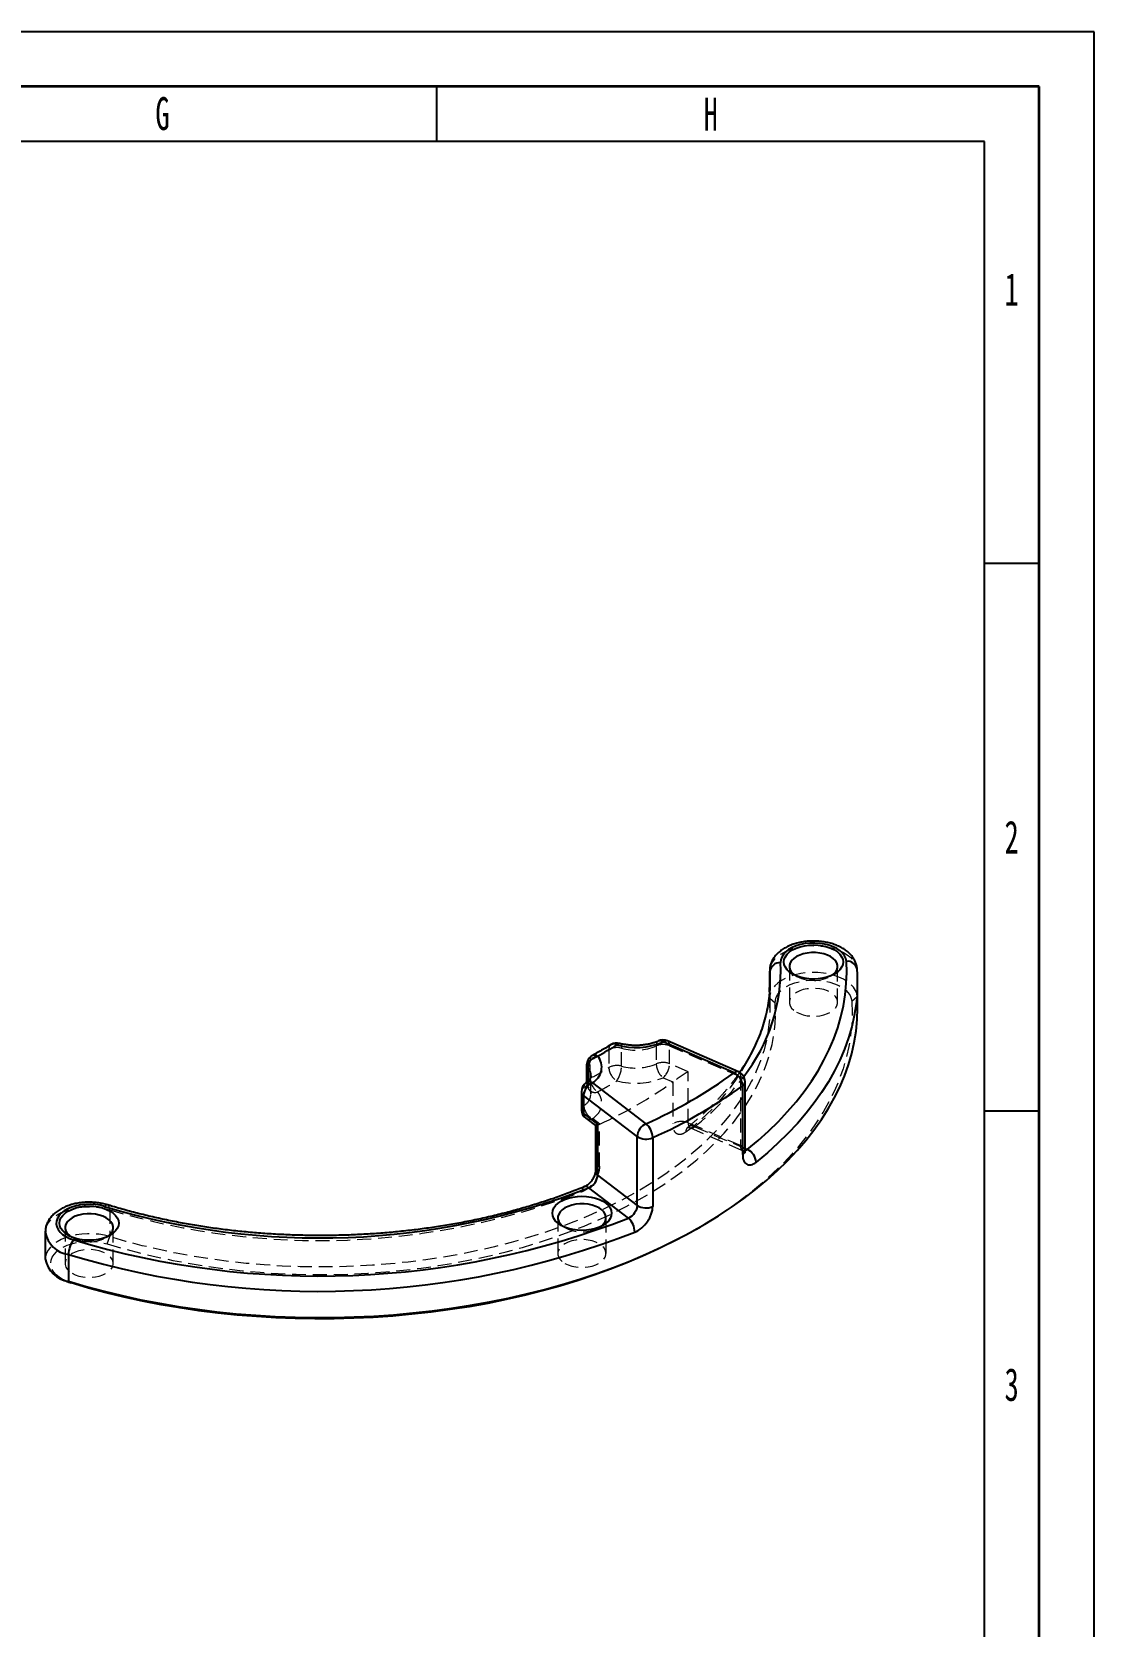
# Model space of a CAD drawing. Header units: millimetres. Extents: x 0 to 420, y 1 to 298.
# Drawn here: x 323.1 to 420, y 152.5 to 298 of the extents above; entities that cross this region are included whole.
import ezdxf

# ---------------------------------------------------------------- set-up
doc = ezdxf.new("R2010")
doc.units = ezdxf.units.MM
doc.linetypes.add('HIDDEN', pattern=[1.905, 1.27, -0.635])
doc.layers.add('SLD-0', color=179, linetype='Continuous')
doc.layers.add('도면층1', color=4, linetype='Continuous', lineweight=35)
doc.layers.add('도면층2', color=3, linetype='Continuous', lineweight=25)
doc.styles.add('SLDTEXTSTYLE2', font='TXT', dxfattribs={"width": 0.638186})

msp = doc.modelspace()

# ---------------------------------------------------------------- linework, layer by layer
at = {"color": 7, "linetype": 'HIDDEN', "lineweight": 18}
for p, q in [((392.19617, 212.68606), (392.19617, 209.4199)), ((396.59617, 209.4199), (396.59617, 212.68606)), ((390.42358, 208.92155), (390.42358, 211.37117)), ((392.48667, 211.99236), (392.84028, 211.78816)), ((395.95205, 211.78816), (396.30566, 211.99236)), ((398.39373, 212.35838), (398.39373, 209.90876)), ((390.39617, 210.5058), (390.39617, 209.82817)), ((390.3986, 210.54514), (390.3986, 209.74758)), ((390.8983, 209.34938), (390.3986, 209.74758)), ((398.39373, 209.90876), (397.89403, 209.49041)), ((398.42358, 208.92155), (398.39373, 209.90876)), ((376.87892, 203.58935), (376.87892, 205.22243)), ((380.04292, 205.42954), (380.04292, 203.79645)), ((381.26756, 205.43893), (387.74976, 202.61906)), ((381.26756, 203.80585), (381.26756, 205.43893)), ((374.01365, 202.47984), (374.01365, 204.11292)), ((375.7167, 205.09607), (375.7167, 203.46299)), ((382.95676, 203.07102), (381.26756, 203.80585)), ((374.08892, 201.06101), (374.08892, 202.69409)), ((380.66574, 202.52826), (381.55608, 202.14095)), ((382.95676, 198.41673), (382.95676, 203.07102)), ((387.74976, 202.61906), (387.74976, 196.33169)), ((373.43601, 199.98237), (373.43601, 201.61545)), ((373.69671, 202.11888), (373.69671, 202.05821)), ((373.79476, 202.19901), (373.79476, 201.80891)), ((381.57087, 202.15196), (381.57087, 198.31399)), ((374.88929, 198.2923), (374.21838, 198.80628)), ((374.49128, 198.15403), (374.49305, 198.15268)), ((374.87062, 194.44602), (374.87062, 198.28399)), ((382.93388, 198.02695), (382.88574, 197.9907)), ((387.74976, 196.33169), (382.95676, 198.41673)), ((383.16769, 197.9573), (387.95996, 195.87258)), ((383.55858, 198.06123), (388.14795, 196.06478)), ((330.17525, 190.47287), (330.17525, 188.02324)), ((371.06995, 189.74889), (371.06995, 186.48273)), ((375.46995, 186.48273), (375.46995, 189.74889)), ((326.09736, 188.84228), (326.09736, 185.57611)), ((326.38786, 188.14858), (326.74147, 187.94437)), ((329.85325, 187.94437), (330.20686, 188.14858)), ((329.94051, 187.36012), (330.17525, 188.02324)), ((330.49736, 185.57611), (330.49736, 188.84228)), ((371.36045, 189.05519), (371.71406, 188.85099)), ((374.82583, 188.85099), (375.17944, 189.05519))]:
    msp.add_line(p, q, dxfattribs=at)
at = {"color": 7, "linetype": 'Continuous', "lineweight": 25}
for p, q in [((390.39617, 212.27779), (390.39617, 210.5058)), ((390.3986, 212.1972), (390.39619, 212.26979)), ((390.3986, 212.1972), (390.3986, 210.54514)), ((398.42358, 208.92155), (398.42358, 211.37117)), ((387.14795, 202.97456), (380.66574, 205.79443)), ((387.54686, 203.07501), (381.06465, 205.89488)), ((373.69671, 203.69129), (373.69671, 202.11888)), ((373.79476, 203.44199), (373.79476, 202.19901)), ((373.21838, 201.2559), (373.21838, 199.62282)), ((378.30443, 197.16638), (373.41974, 200.90848)), ((373.41974, 200.90848), (373.41974, 199.2754)), ((374.21838, 202.07244), (379.10307, 198.33034)), ((387.93387, 195.5137), (387.93387, 201.80106)), ((388.14795, 195.87065), (388.14795, 202.15801)), ((373.41974, 199.2754), (374.69264, 198.30024)), ((373.61023, 198.82899), (374.49128, 198.15403)), ((374.49128, 198.15626), (374.49128, 193.99338)), ((374.69264, 198.30024), (374.69264, 193.64596)), ((378.30443, 190.87902), (378.30443, 197.16638)), ((379.72139, 197.0601), (379.72139, 190.77273)), ((388.14795, 196.06478), (388.35158, 195.97619)), ((374.69264, 193.64596), (378.30443, 190.87902)), ((377.5058, 189.71506), (373.89401, 192.482)), ((324.29736, 188.43401), (324.29736, 185.98438)), ((383.72383, 188.7186), (384.07744, 188.9228)), ((326.41947, 186.39515), (326.41947, 183.94552)), ((325.46847, 184.35183), (325.82208, 184.14763)), ((326.41947, 183.94552), (326.65421, 183.79211))]:
    msp.add_line(p, q, dxfattribs=at)
at = {"color": 7, "linetype": 'HIDDEN', "lineweight": 18, "flags": 128}
for points in [[(390.39619, 212.26979), (390.41458, 212.49911), (390.49869, 212.79724), (390.64948, 213.08647), (390.86438, 213.36187), (391.1397, 213.61872), (391.47075, 213.85263), (391.85185, 214.05959), (392.27649, 214.23606), (392.73739, 214.37903), (393.22668, 214.48604), (393.73598, 214.55527), (394.25657, 214.58553), (394.77955, 214.57631), (395.29597, 214.52776), (395.797, 214.44071), (396.27405, 214.31665), (396.71898, 214.15771), (397.12416, 213.9666), (397.48266, 213.74659), (397.78836, 213.50145), (398.03601, 213.23538), (398.22139, 212.95292), (398.34131, 212.65891), (398.39373, 212.35838)], [(398.39373, 209.90876), (398.34131, 210.20929), (398.22139, 210.5033), (398.03601, 210.78576), (397.78836, 211.05183), (397.48266, 211.29697), (397.12416, 211.51697), (396.71898, 211.70808), (396.27405, 211.86703), (395.797, 211.99108), (395.29597, 212.07813), (394.77955, 212.12669), (394.25657, 212.13591), (393.73598, 212.10565), (393.22668, 212.03642), (392.73739, 211.9294), (392.27649, 211.78644), (391.85185, 211.60996), (391.47075, 211.403), (391.1397, 211.1691), (390.86438, 210.91225), (390.64948, 210.63685), (390.49869, 210.34761), (390.41458, 210.04949), (390.3986, 209.74758)], [(390.8983, 209.34938), (390.91425, 209.625), (390.99505, 209.89679), (391.13922, 210.1597), (391.34405, 210.40883), (391.60574, 210.63954), (391.91942, 210.84753), (392.27922, 211.02892), (392.67847, 211.18034), (393.10971, 211.29897), (393.56491, 211.38259), (394.0356, 211.42965), (394.51301, 211.43928), (394.98824, 211.41128), (395.45244, 211.3462), (395.89696, 211.24522), (396.31353, 211.11025), (396.69438, 210.94379), (397.03242, 210.74894), (397.32135, 210.52933), (397.55579, 210.28906), (397.73137, 210.03259), (397.84482, 209.76471), (397.89403, 209.49041)], [(390.3986, 209.74758), (390.42299, 208.79444), (390.38087, 207.84151), (390.27232, 206.89034), (390.09752, 205.94245), (389.85674, 204.9994), (389.55038, 204.06271), (389.17893, 203.1339), (388.743, 202.21448), (388.24329, 201.30594), (387.68062, 200.40975), (387.05589, 199.52737), (386.37012, 198.66022), (385.62443, 197.80972), (384.82002, 196.97724), (383.95819, 196.16414), (383.04036, 195.37173), (382.06799, 194.60129), (381.04267, 193.85409), (379.96607, 193.13132), (378.83993, 192.43417), (377.66607, 191.76375), (376.44641, 191.12117), (375.18291, 190.50746), (373.87764, 189.92362), (372.53269, 189.37059), (371.15027, 188.84927), (369.7326, 188.36051), (368.282, 187.9051), (366.8008, 187.48378), (365.29142, 187.09724), (363.7563, 186.74609), (362.19793, 186.43091), (360.61884, 186.15221), (359.0216, 185.91044), (357.40879, 185.70599), (355.78302, 185.53921), (354.14694, 185.41034), (352.5032, 185.31962), (350.85446, 185.26717), (349.2034, 185.25309), (347.5527, 185.27741), (345.90503, 185.34007), (344.26307, 185.44099), (342.62948, 185.57998), (341.00691, 185.75684), (339.398, 185.97128), (337.80534, 186.22293), (336.23153, 186.51141), (334.67912, 186.83623), (333.15062, 187.19688), (331.64852, 187.59276), (330.17525, 188.02324)], [(390.3415, 209.87429), (390.37791, 210.25438), (390.38638, 210.36315)], [(392.84053, 208.52185), (393.1343, 208.37955), (393.46641, 208.26886), (393.82676, 208.19314), (394.20442, 208.1547), (394.58791, 208.1547), (394.96557, 208.19314), (395.32593, 208.26886), (395.65803, 208.37955), (395.9518, 208.52185), (396.1983, 208.69144), (396.39004, 208.88316), (396.5212, 209.09119), (396.58779, 209.30921), (396.58779, 209.53059), (396.5212, 209.74861), (396.39004, 209.95664), (396.1983, 210.14836), (395.9518, 210.31795), (395.65803, 210.46025), (395.32593, 210.57094), (394.96557, 210.64665), (394.58791, 210.6851), (394.20442, 210.6851), (393.82676, 210.64665), (393.46641, 210.57094), (393.1343, 210.46025), (392.84053, 210.31795), (392.59403, 210.14836), (392.40229, 209.95664), (392.27113, 209.74861), (392.20454, 209.53059), (392.20454, 209.30921), (392.27113, 209.09119), (392.40229, 208.88316), (392.59403, 208.69144), (392.84053, 208.52185)], [(329.94051, 187.36012), (331.40333, 186.93229), (332.89429, 186.53815), (334.41106, 186.17833), (335.95127, 185.85338), (337.51252, 185.56381), (339.09236, 185.31008), (340.68833, 185.09257), (342.29795, 184.91163), (343.91868, 184.76755), (345.54802, 184.66054), (347.1834, 184.59077), (348.82228, 184.55835), (350.46211, 184.56334), (352.10031, 184.60572), (353.73433, 184.68544), (355.36162, 184.80235), (356.97963, 184.95629), (358.58586, 185.14701), (360.17777, 185.37421), (361.75289, 185.63754), (363.30877, 185.93659), (364.84296, 186.27089), (366.35307, 186.63992), (367.83676, 187.04311), (369.29169, 187.47981), (370.7156, 187.94936), (372.10627, 188.45101), (373.46152, 188.98399), (374.77924, 189.54746), (376.05737, 190.14055), (377.29391, 190.76232), (378.48694, 191.41181), (379.63458, 192.088), (380.73506, 192.78983), (381.78665, 193.51622), (382.7877, 194.26602), (383.73667, 195.03807), (384.63205, 195.83115), (385.47246, 196.64404), (386.25659, 197.47546), (386.98321, 198.32412), (387.65118, 199.18869), (388.25946, 200.06781), (388.80711, 200.96012), (389.29326, 201.86422), (389.71716, 202.77871), (390.07815, 203.70215), (390.37566, 204.6331), (390.60923, 205.57011), (390.77849, 206.51172), (390.88318, 207.45645), (390.92314, 208.40283), (390.8983, 209.34938)], [(397.89403, 209.49041), (397.9235, 208.46184), (397.88749, 207.43334), (397.78605, 206.4063), (397.61933, 205.3821), (397.38755, 204.36213), (397.09102, 203.34776), (396.73014, 202.34036), (396.3054, 201.3413), (395.81737, 200.35192), (395.26671, 199.37356), (394.65416, 198.40754), (393.98056, 197.45515), (393.2468, 196.5177), (392.45389, 195.59644), (391.60288, 194.69262), (390.69494, 193.80745), (389.73128, 192.94214), (388.71321, 192.09784), (387.6421, 191.27571), (386.5194, 190.47685), (385.34662, 189.70233), (384.12534, 188.95321), (383.72383, 188.7186)], [(376.71336, 205.66564), (376.75243, 205.64731), (376.80614, 205.58833), (376.84604, 205.49528), (376.87062, 205.37173), (376.87892, 205.22243)], [(373.79476, 201.80891), (373.738, 201.89404), (373.70517, 201.98326), (373.6971, 202.07436), (373.71398, 202.16505), (373.75541, 202.25308), (373.82033, 202.33624), (373.90713, 202.41246), (374.01365, 202.47984)], [(373.31138, 192.13464), (373.32257, 192.28493), (373.35573, 192.4114), (373.40957, 192.50922), (373.48203, 192.5746), (373.51142, 192.58938)], [(324.29736, 188.43485), (324.31577, 188.65533), (324.39988, 188.95345), (324.55067, 189.24269), (324.76557, 189.51809), (325.0409, 189.77494), (325.37194, 190.00884), (325.75305, 190.2158), (326.17768, 190.39228), (326.63859, 190.53524), (327.12787, 190.64226), (327.63717, 190.71149), (328.15776, 190.74175), (328.68074, 190.73253), (329.19716, 190.68397), (329.69819, 190.59692), (330.17525, 190.47287)], [(330.17525, 190.47287), (330.16622, 190.62237), (330.13951, 190.74654), (330.09612, 190.84061), (330.03774, 190.90096), (329.99939, 190.91907)], [(330.17525, 188.02324), (329.69819, 188.1473), (329.19716, 188.23435), (328.68074, 188.2829), (328.15776, 188.29213), (327.63717, 188.26187), (327.12787, 188.19264), (326.63859, 188.08562), (326.17768, 187.94265), (325.75305, 187.76618), (325.37194, 187.55922), (325.0409, 187.32531), (324.76557, 187.06846), (324.55067, 186.79307), (324.39988, 186.50383), (324.31577, 186.20571), (324.29736, 185.98438)], [(371.71431, 185.58468), (372.00808, 185.44238), (372.34019, 185.33169), (372.70054, 185.25597), (373.0782, 185.21753), (373.46169, 185.21753), (373.83935, 185.25597), (374.19971, 185.33169), (374.53181, 185.44238), (374.82558, 185.58468), (375.07208, 185.75427), (375.26382, 185.94599), (375.39498, 186.15402), (375.46157, 186.37204), (375.46157, 186.59342), (375.39498, 186.81144), (375.26382, 187.01947), (375.07208, 187.21119), (374.82558, 187.38078), (374.53181, 187.52308), (374.19971, 187.63377), (373.83935, 187.70949), (373.46169, 187.74793), (373.0782, 187.74793), (372.70054, 187.70949), (372.34019, 187.63377), (372.00808, 187.52308), (371.71431, 187.38078), (371.46781, 187.21119), (371.27607, 187.01947), (371.14491, 186.81144), (371.07832, 186.59342), (371.07832, 186.37204), (371.14491, 186.15402), (371.27607, 185.94599), (371.46781, 185.75427), (371.71431, 185.58468)], [(325.82208, 184.14763), (325.55906, 184.31772), (325.28774, 184.54469), (325.07249, 184.79087), (324.91731, 185.05169), (324.82509, 185.32227), (324.79756, 185.59758), (324.83522, 185.87249), (324.93737, 186.14188), (325.10211, 186.40073), (325.32638, 186.64422), (325.60599, 186.86781), (325.93573, 187.06734), (326.30947, 187.23909), (326.72024, 187.37987), (327.16038, 187.48704), (327.62171, 187.55862), (328.09562, 187.59326), (328.57329, 187.59033), (329.04582, 187.54988), (329.50441, 187.47266), (329.94051, 187.36012)], [(326.74172, 184.67806), (327.03549, 184.53576), (327.3676, 184.42507), (327.72796, 184.34936), (328.10562, 184.31091), (328.4891, 184.31091), (328.86676, 184.34936), (329.22712, 184.42507), (329.55923, 184.53576), (329.85299, 184.67806), (330.09949, 184.84765), (330.29124, 185.03937), (330.4224, 185.2474), (330.48899, 185.46542), (330.48899, 185.6868), (330.4224, 185.90482), (330.29124, 186.11285), (330.09949, 186.30457), (329.85299, 186.47416), (329.55923, 186.61646), (329.22712, 186.72715), (328.86676, 186.80287), (328.4891, 186.84131), (328.10562, 186.84131), (327.72796, 186.80287), (327.3676, 186.72715), (327.03549, 186.61646), (326.74172, 186.47416), (326.49522, 186.30457), (326.30348, 186.11285), (326.17232, 185.90482), (326.10573, 185.6868), (326.10573, 185.46542), (326.17232, 185.2474), (326.30348, 185.03937), (326.49522, 184.84765), (326.74172, 184.67806)]]:
    msp.add_lwpolyline(points, dxfattribs=at)
at = {"color": 7, "linetype": 'Continuous', "lineweight": 25, "flags": 128}
for points in [[(397.39434, 213.15477), (397.34525, 213.41206), (397.23028, 213.66225), (397.052, 213.89976), (396.81439, 214.11927), (396.52277, 214.31589), (396.18364, 214.48522), (395.80458, 214.62347), (395.39406, 214.72758), (394.96125, 214.79519), (394.51581, 214.82482), (394.06771, 214.81578), (393.62694, 214.76829), (393.20335, 214.68341), (392.80641, 214.56303), (392.44498, 214.40985), (392.12714, 214.22727), (391.85998, 214.01939), (391.64948, 213.79084), (391.50033, 213.54674), (391.41588, 213.29253), (391.39799, 213.03389)], [(392.48698, 211.99218), (392.21182, 212.17816), (391.99045, 212.38671), (391.82831, 212.61267), (391.72941, 212.8505), (391.69617, 213.09433), (391.72941, 213.33816), (391.82831, 213.57599), (391.99045, 213.80195), (392.21182, 214.0105), (392.48698, 214.19648), (392.80915, 214.35533), (393.17039, 214.48312), (393.56182, 214.57672), (393.97379, 214.63382), (394.39617, 214.65301), (394.81854, 214.63382), (395.23051, 214.57672), (395.62194, 214.48312), (395.98319, 214.35533), (396.30535, 214.19648), (396.58051, 214.0105), (396.80188, 213.80195), (396.96402, 213.57599), (397.06292, 213.33816), (397.09617, 213.09433), (397.06292, 212.8505), (396.96402, 212.61267), (396.80188, 212.38671), (396.58051, 212.17816), (396.30535, 211.99218), (395.98319, 211.83333), (395.62194, 211.70554), (395.23051, 211.61194), (394.81854, 211.55484), (394.39617, 211.53565), (393.97379, 211.55484), (393.56182, 211.61194), (393.17039, 211.70554), (392.80915, 211.83333), (392.48698, 211.99218)], [(396.11072, 211.89026), (396.1983, 211.9576), (396.39004, 212.14932), (396.5212, 212.35735), (396.58779, 212.57537), (396.58779, 212.79675), (396.5212, 213.01477), (396.39004, 213.2228), (396.1983, 213.41452), (395.9518, 213.58411), (395.65803, 213.72641), (395.32593, 213.8371), (394.96557, 213.91282), (394.58791, 213.95126), (394.20442, 213.95126), (393.82676, 213.91282), (393.46641, 213.8371), (393.1343, 213.72641), (392.84053, 213.58411), (392.59403, 213.41452), (392.40229, 213.2228), (392.27113, 213.01477), (392.20454, 212.79675), (392.20454, 212.57537), (392.27113, 212.35735), (392.40229, 212.14932), (392.59403, 211.9576), (392.68162, 211.89026)], [(388.35158, 195.97619), (389.35463, 196.8107), (390.30403, 197.66587), (391.1985, 198.54056), (392.03684, 199.43358), (392.81792, 200.34373), (393.5407, 201.2698), (394.2042, 202.21055), (394.80752, 203.16469), (395.34987, 204.13096), (395.83051, 205.10806), (396.24879, 206.09467), (396.60415, 207.08947), (396.89613, 208.09111), (397.12431, 209.09826), (397.2884, 210.10956), (397.38818, 211.12366), (397.42351, 212.13918), (397.39434, 213.15477)], [(390.38638, 210.36315), (390.4228, 211.22567), (390.3986, 212.1972)], [(398.37299, 210.08611), (398.28558, 209.24973), (398.11807, 208.21736), (397.88514, 207.18923), (397.58708, 206.16671), (397.22431, 205.15119), (396.79732, 204.14403), (396.30667, 203.14657), (395.75302, 202.16017), (395.13713, 201.18615), (394.45981, 200.22581), (393.72197, 199.28044), (392.92462, 198.35132), (392.06881, 197.4397), (391.15571, 196.5468), (390.18653, 195.67381), (389.16258, 194.82191)], [(326.41947, 183.94552), (328.02434, 183.47454), (329.6581, 183.0379), (331.31854, 182.6362), (333.00341, 182.26999), (334.71046, 181.93976), (336.43737, 181.64595), (338.18181, 181.38897), (339.94142, 181.16915), (341.71384, 180.98679), (343.49666, 180.84214), (345.28748, 180.73541), (347.08389, 180.66672), (348.88346, 180.63617), (350.68375, 180.64381), (352.48235, 180.68962), (354.27681, 180.77354), (356.06472, 180.89546), (357.84367, 181.05522), (359.61125, 181.25259), (361.36508, 181.48732), (363.10279, 181.75908), (364.82203, 182.06751), (366.52048, 182.41219), (368.19586, 182.79265), (369.84589, 183.20839), (371.46835, 183.65884), (373.06106, 184.1434), (374.62185, 184.6614), (376.14863, 185.21216), (377.63933, 185.79492), (379.09194, 186.4089), (380.5045, 187.05327), (381.8751, 187.72716), (383.2019, 188.42966), (384.48309, 189.15983), (385.71696, 189.91667), (386.90183, 190.69917), (388.03611, 191.50627), (389.11826, 192.33688), (390.14683, 193.18988), (391.12042, 194.06411), (392.03772, 194.95841), (392.8975, 195.87155), (393.69859, 196.80231), (394.43991, 197.74942), (395.12045, 198.71162), (395.73932, 199.68761), (396.29565, 200.67606), (396.78871, 201.67563), (397.21784, 202.685), (397.58244, 203.70278), (397.88202, 204.7276), (398.1162, 205.75809), (398.28464, 206.79285), (398.38712, 207.83048), (398.4235, 208.86958), (398.42358, 208.92155)], [(376.44707, 205.51829), (376.53132, 205.60418), (376.61233, 205.65539), (376.68699, 205.66996), (376.71336, 205.66564)], [(329.70577, 190.77969), (329.29525, 190.88379), (328.86244, 190.95141), (328.41701, 190.98103), (327.9689, 190.972), (327.52813, 190.92451), (327.10454, 190.83963), (326.7076, 190.71925), (326.34617, 190.56606), (326.02833, 190.38349), (325.76117, 190.17561), (325.55067, 189.94706), (325.40153, 189.70296), (325.31707, 189.44874), (325.29919, 189.19011), (325.34828, 188.93282), (325.46325, 188.68263), (325.64153, 188.44512), (325.87913, 188.22561), (326.17076, 188.02899), (326.50989, 187.85966), (326.88894, 187.7214)], [(326.38817, 188.1484), (326.11301, 188.33438), (325.89164, 188.54292), (325.72951, 188.76889), (325.6306, 189.00672), (325.59736, 189.25055), (325.6306, 189.49438), (325.72951, 189.7322), (325.89164, 189.95817), (326.11301, 190.16671), (326.38817, 190.3527), (326.71034, 190.51154), (327.07158, 190.63934), (327.46301, 190.73294), (327.87499, 190.79003), (328.29736, 190.80922), (328.71973, 190.79003), (329.1317, 190.73294), (329.52313, 190.63934), (329.88438, 190.51154), (330.20655, 190.3527), (330.4817, 190.16671), (330.70308, 189.95817), (330.86521, 189.7322), (330.96412, 189.49438), (330.99736, 189.25055), (330.96412, 189.00672), (330.86521, 188.76889), (330.70308, 188.54292), (330.4817, 188.33438), (330.20655, 188.1484), (329.88438, 187.98955), (329.52313, 187.86176), (329.1317, 187.76816), (328.71973, 187.71106), (328.29736, 187.69187), (327.87499, 187.71106), (327.46301, 187.76816), (327.07158, 187.86176), (326.71034, 187.98955), (326.38817, 188.1484)], [(371.36076, 189.05501), (371.0856, 189.241), (370.86423, 189.44954), (370.70209, 189.67551), (370.60319, 189.91333), (370.56995, 190.15716), (370.60319, 190.401), (370.70209, 190.63882), (370.86423, 190.86479), (371.0856, 191.07333), (371.36076, 191.25932), (371.68293, 191.41816), (372.04417, 191.54596), (372.4356, 191.63955), (372.84757, 191.69665), (373.26995, 191.71584), (373.69232, 191.69665), (374.10429, 191.63955), (374.49572, 191.54596), (374.85697, 191.41816), (375.17913, 191.25932), (375.45429, 191.07333), (375.67566, 190.86479), (375.8378, 190.63882), (375.9367, 190.401), (375.96995, 190.15716), (375.9367, 189.91333), (375.8378, 189.67551), (375.67566, 189.44954), (375.45429, 189.241), (375.17913, 189.05501), (374.85697, 188.89617), (374.49572, 188.76837), (374.10429, 188.67477), (373.69232, 188.61768), (373.26995, 188.59849), (372.84757, 188.61768), (372.4356, 188.67477), (372.04417, 188.76837), (371.68293, 188.89617), (371.36076, 189.05501)], [(374.9845, 188.95309), (375.07208, 189.02043), (375.26382, 189.21215), (375.39498, 189.42019), (375.46157, 189.6382), (375.46157, 189.85958), (375.39498, 190.0776), (375.26382, 190.28563), (375.07208, 190.47736), (374.82558, 190.64694), (374.53181, 190.78924), (374.19971, 190.89993), (373.83935, 190.97565), (373.46169, 191.01409), (373.0782, 191.01409), (372.70054, 190.97565), (372.34019, 190.89993), (372.00808, 190.78924), (371.71431, 190.64694), (371.46781, 190.47736), (371.27607, 190.28563), (371.14491, 190.0776), (371.07832, 189.85958), (371.07832, 189.6382), (371.14491, 189.42019), (371.27607, 189.21215), (371.46781, 189.02043), (371.5554, 188.95309)], [(330.01191, 188.04647), (330.09949, 188.11382), (330.29124, 188.30554), (330.4224, 188.51357), (330.48899, 188.73159), (330.48899, 188.95297), (330.4224, 189.17099), (330.29124, 189.37902), (330.09949, 189.57074), (329.85299, 189.74033), (329.55923, 189.88263), (329.22712, 189.99332), (328.86676, 190.06903), (328.4891, 190.10748), (328.10562, 190.10748), (327.72796, 190.06903), (327.3676, 189.99332), (327.03549, 189.88263), (326.74172, 189.74033), (326.49522, 189.57074), (326.30348, 189.37902), (326.17232, 189.17099), (326.10573, 188.95297), (326.10573, 188.73159), (326.17232, 188.51357), (326.30348, 188.30554), (326.49522, 188.11382), (326.58281, 188.04647)], [(383.72383, 188.7186), (382.85722, 188.23049), (381.54396, 187.53516), (380.18735, 186.86814), (378.7892, 186.23035), (377.35141, 185.62263), (375.87593, 185.04582), (374.36473, 184.50068), (372.81986, 183.98797), (371.24341, 183.50836), (369.6375, 183.0625), (368.0043, 182.651), (366.34603, 182.27442), (364.6649, 181.93326), (362.9632, 181.62798), (361.24323, 181.35899), (359.5073, 181.12666), (357.75775, 180.9313), (355.99696, 180.77317), (354.22729, 180.6525), (352.45113, 180.56943), (350.67089, 180.52409), (348.88897, 180.51653), (347.10777, 180.54676), (345.32969, 180.61475), (343.55714, 180.7204), (341.79251, 180.86357), (340.03818, 181.04406), (338.29652, 181.26164), (336.56988, 181.516), (334.86059, 181.80682), (333.17097, 182.13368), (331.50328, 182.49615), (329.85979, 182.89375), (328.2427, 183.32593), (326.65421, 183.79211)]]:
    msp.add_lwpolyline(points, dxfattribs=at)
at = {"color": 7, "linetype": 'Continuous', "lineweight": 25}
for centre, radius, start, end in [((375.48564, 212.44709), 15.92317, 321.9614223, 2.1119415), ((391.33664, 212.09197), 0.94392, 86.2730791, 173.5989164), ((397.49836, 212.26004), 0.90076, 6.2675113, 96.6312639), ((382.07216, 211.37112), 16.3514, 355.4926365, 3.4614676), ((358.14063, 235.20816), 34.88, 298.3371043, 301.6575192), ((376.44707, 204.70175), 1, 74.5490856, 121.685764), ((376.15631, 205.10614), 0.50439, 54.7982081, 117.6894799), ((378.15916, 211.72529), 6.43879, 254.5793897, 292.9105667), ((380.66574, 204.97789), 1, 66.490117, 114.6818765), ((380.37871, 205.48614), 0.42123, 47.0443019, 107.9459753), ((380.9496, 205.50947), 0.40222, 73.3791064, 134.8889487), ((374.69671, 203.69129), 1, 118.3644199, 180), ((375.00152, 203.33534), 1.21147, 104.5727255, 174.9494545), ((373.46981, 203.48414), 1.59789, 297.9353252, 39.8407662), ((374.40441, 204.12924), 0.47829, 52.3294693, 112.4672062), ((374.08545, 203.70025), 0.38885, 181.3211394, 221.6196764), ((372.93653, 202.6727), 1.15255, 0.9467436, 41.8717851), ((360.65877, 239.57019), 45.17651, 294.0963159, 305.8983076), ((387.43181, 202.6896), 0.40222, 73.3791064, 134.8889487), ((386.53774, 201.71596), 1.39872, 3.4883943, 64.1345757), ((387.14795, 202.15801), 1, 0, 66.490117), ((374.21838, 201.2559), 1, 125.9483354, 180), ((373.66712, 201.28393), 0.44962, 183.5738065, 236.6192604), ((374.79491, 200.82089), 1.37796, 114.7335132, 176.355658), ((373.93058, 201.58769), 0.56375, 59.3028482, 122.0623216), ((360.89284, 239.15911), 46.11769, 294.0963159, 305.8983076), ((387.70186, 202.18288), 0.44678, 301.284997, 356.8097765), ((374.21838, 199.62282), 1, 180, 232.5447558), ((373.66712, 199.65085), 0.44962, 183.5738065, 236.6192604), ((373.95659, 199.24064), 0.53798, 176.2955356, 229.922869), ((379.6796, 197.0788), 1.37796, 114.7335132, 176.355658), ((377.9973, 197.00647), 1.72493, 1.781665, 50.1295838), ((379.11238, 198.43931), 1.50768, 237.5960353, 293.824677), ((387.70186, 195.89551), 0.44678, 301.284997, 356.8097765), ((387.80756, 194.73192), 1.358, 3.7996647, 66.3842439), ((374.93065, 194.01597), 0.43995, 182.9434232, 237.2496437), ((349.31534, 256.12437), 68.22362, 253.295795, 291.1165462), ((373.61337, 192.21736), 0.38573, 43.3193434, 105.3262496), ((329.96136, 190.62023), 0.30126, 82.7488206, 148.0397243), ((379.11238, 192.15194), 1.50768, 237.5960353, 293.824677), ((349.30063, 262.26357), 77.83841, 253.2661844, 291.2449208), ((376.28248, 188.3824), 1.809, 1.5183687, 47.4495004), ((326.73263, 188.84474), 2.46953, 189.5539603, 262.7147271), ((349.29807, 262.49027), 79.46004, 253.2661844, 291.2449208), ((328.61276, 186.36498), 2.1935, 141.8018269, 179.212007), ((326.7757, 186.44011), 2.51989, 190.419378, 261.8731141), ((327.77555, 187.5683), 3.93916, 240.2702921, 253.4611913)]:
    msp.add_arc(centre, radius, start, end, dxfattribs=at)
at = {"color": 7, "linetype": 'HIDDEN', "lineweight": 18}
for centre, radius, start, end in [((394.39617, 214.63469), 3.23599, 238.0054392, 301.9945609), ((370.97474, 213.50362), 19.8012, 306.4744255, 344.5638812), ((376.22564, 205.14183), 0.51099, 126.4669111, 185.1374998), ((376.45288, 203.73297), 1.54919, 74.0378307, 118.3724498), ((378.16299, 209.87768), 4.82909, 254.5793897, 292.9105667), ((380.5034, 205.49719), 0.46542, 123.1461781, 188.3576237), ((380.66651, 203.96488), 1.59188, 67.81672, 113.062228), ((380.83228, 205.51834), 0.44246, 349.660439, 58.3199029), ((374.20057, 203.64247), 0.50622, 111.6688657, 174.4662724), ((374.49459, 204.17102), 0.48443, 124.2952245, 186.888284), ((357.90503, 233.98351), 33.9373, 298.3371043, 301.6575192), ((378.16299, 208.2446), 4.82909, 254.5793897, 292.9105667), ((380.66651, 202.3318), 1.59188, 67.81672, 113.062228), ((381.75628, 203.85087), 1.71422, 181.8191419, 230.4931678), ((379.50278, 203.85662), 1.76551, 311.2017505, 358.3519976), ((372.7281, 202.78106), 1.36375, 301.2714758, 356.2447596), ((357.90503, 232.35043), 33.9373, 298.3371043, 301.6575192), ((375.59582, 202.54517), 1.58352, 182.3646597, 235.4034317), ((376.45288, 202.09989), 1.54919, 74.0378307, 118.3724498), ((377.20882, 203.5373), 1.49396, 182.8510215, 239.3438589), ((374.51483, 203.61447), 2.36422, 324.8138177, 359.3911726), ((378.15916, 208.45912), 6.43879, 254.5793897, 292.9105667), ((367.9967, 217.73168), 25.08184, 308.3485768, 322.9951478), ((387.31448, 202.69847), 0.44246, 349.660439, 58.3199029), ((387.58918, 202.07789), 0.56449, 8.1599284, 73.4719389), ((373.67136, 201.22735), 0.45388, 121.2330211, 176.3934209), ((373.96576, 201.65291), 0.53107, 129.0313142, 184.0451674), ((372.87458, 201.04114), 1.19841, 297.9353252, 39.8407662), ((374.69671, 202.05821), 1, 180, 219.6718449), ((374.43749, 201.83019), 0.64308, 181.8962109, 293.7716307), ((373.46981, 200.21797), 1.59789, 297.9353252, 39.8407662), ((358.14063, 231.942), 34.88, 298.3371043, 301.6575192), ((359.02432, 233.47277), 38.59226, 294.2734478, 305.7211756), ((373.67136, 199.59427), 0.45388, 121.2330211, 176.3934209), ((374.83806, 200.06678), 1.40459, 183.4453886, 243.8203346), ((373.93345, 199.33023), 0.59642, 237.1849681, 298.5373829), ((382.36363, 197.01899), 1.51839, 67.0060245, 121.4737082), ((383.27938, 197.60589), 0.53412, 58.4856566, 182.6667138), ((387.58918, 195.79053), 0.56449, 8.1599284, 73.4719389), ((375.02559, 193.93087), 0.53796, 106.7427958, 173.3269868), ((349.31792, 254.26172), 66.59925, 253.295795, 291.1165462), ((328.29736, 190.79091), 3.23599, 238.0054392, 301.9945608), ((373.26995, 191.69753), 3.23599, 238.0054392, 301.9945608)]:
    msp.add_arc(centre, radius, start, end, dxfattribs=at)
for centre, major_axis, ratio, start_param, end_param in [((382.35495, 202.60997), (0.99922, 0.655), 0.060163333, 0.88560754, 2.432592092), ((375.49128, 198.64766), (0.99956, 0.49341), 0.060222412, 3.111873752, 4.013086482)]:
    msp.add_ellipse(centre, major_axis=major_axis, ratio=ratio, start_param=start_param, end_param=end_param, dxfattribs=at)
at = {"color": 7, "linetype": 'Continuous', "lineweight": 25}
msp.add_ellipse((375.49128, 198.64766), major_axis=(0.99956, 0.49341), ratio=0.060222412, start_param=2.466101929, end_param=3.111873752, dxfattribs=at)
for points, knots in [([(398.39251, 212.39861), (398.38433, 212.48224), (398.36517, 212.67812), (398.28003, 212.97799), (398.13817, 213.29039), (397.9454, 213.58487), (397.70359, 213.86027), (397.41285, 214.11436), (397.07503, 214.34367), (396.69448, 214.54398), (396.27837, 214.71133), (395.83498, 214.8431), (395.37229, 214.938), (394.89708, 214.99563), (394.41559, 215.01586), (393.93383, 214.99865), (393.45771, 214.944), (392.99298, 214.85191), (392.54521, 214.7222), (392.12001, 214.55451), (391.72347, 214.34828), (391.36335, 214.10365), (391.06016, 213.83271), (390.81705, 213.54488), (390.63283, 213.24997), (390.49455, 212.93151), (390.4143, 212.60186), (390.39265, 212.3741), (390.39621, 212.26638), (390.39622, 212.26617)], [0, 0, 0, 0, 0.026017503, 0.060941567, 0.096031582, 0.131861749, 0.168853012, 0.207223832, 0.246889137, 0.287470731, 0.328480812, 0.369465103, 0.410292527, 0.450961586, 0.491536434, 0.532111006, 0.57277577, 0.613624059, 0.654768053, 0.696303993, 0.738275187, 0.780596013, 0.822770409, 0.859590154, 0.895111574, 0.929543844, 0.966590226, 0.999937144, 1, 1, 1, 1]), ([(390.38095, 210.41235), (390.3718, 210.26918), (390.34418, 209.83712), (390.23559, 209.11772), (390.05887, 208.25566), (389.82188, 207.39825), (389.52911, 206.54672), (389.17974, 205.70241), (388.77615, 204.86618), (388.31358, 204.04008), (387.93424, 203.42), (387.69178, 203.07895), (387.64024, 203.00646)], [0, 0, 0, 0, 0.0569708862, 0.1719262234, 0.286722542, 0.4012849767, 0.5155602063, 0.6295181758, 0.7431505191, 0.8564667827, 0.9694896716, 1, 1, 1, 1]), ([(375.92181, 205.55269), (375.75053, 205.4483), (375.27014, 205.15552), (374.69897, 204.83041), (374.29626, 204.61175), (374.22163, 204.57123)], [0, 0, 0, 0, 0.311014848, 0.872320331, 1, 1, 1, 1]), ([(380.24816, 205.88653), (380.19597, 205.86346), (380.04329, 205.79599), (379.76052, 205.69707), (379.3941, 205.6004), (379.00108, 205.5289), (378.59006, 205.48495), (378.16949, 205.47035), (377.74829, 205.48562), (377.33617, 205.53078), (376.99005, 205.59355), (376.78971, 205.64575), (376.71348, 205.66561)], [0, 0, 0, 0, 0.055757141, 0.163086034, 0.271395486, 0.380687363, 0.490720594, 0.601219474, 0.711896378, 0.822411426, 0.932427966, 1, 1, 1, 1]), ([(374.08748, 202.69382), (374.08793, 202.68959), (374.09175, 202.654), (374.07732, 202.59413), (374.0336, 202.48344), (373.94885, 202.35585), (373.82147, 202.21364), (373.69293, 202.11346), (373.63132, 202.06545)], [0, 0, 0, 0, 0.03172961, 0.267117364, 0.458711876, 0.636777122, 0.825904624, 1, 1, 1, 1]), ([(387.93387, 195.5137), (387.93387, 195.29573), (387.96822, 195.10444), (388.06388, 194.87896), (388.10352, 194.81292), (388.19595, 194.7034), (388.24801, 194.66043), (388.36322, 194.59737), (388.42707, 194.57739), (388.5608, 194.56235), (388.63102, 194.56685), (388.77796, 194.6), (388.85438, 194.62887), (389.00729, 194.70853), (389.08454, 194.75946), (389.16258, 194.82191)], [0, 0, 0, 0, 0.25, 0.25, 0.375, 0.375, 0.5, 0.5, 0.625, 0.625, 0.75, 0.75, 0.875, 0.875, 1, 1, 1, 1]), ([(388.16623, 195.69626), (388.16692, 195.69481), (388.16984, 195.68867), (388.15849, 195.72385), (388.14859, 195.78926), (388.14947, 195.85271), (388.14977, 195.87394)], [0, 0, 0, 0, 0.112505492, 0.478745116, 0.825618993, 1, 1, 1, 1]), ([(388.35158, 195.97619), (388.28525, 195.92276), (388.21511, 195.86626), (388.15312, 195.86629), (388.14975, 195.86629)], [0, 0, 0, 0, 0.945621937, 1, 1, 1, 1]), ([(374.48946, 193.99076), (374.48912, 193.96077), (374.48833, 193.8913), (374.45939, 193.73847), (374.39783, 193.54957), (374.30195, 193.34662), (374.17449, 193.14425), (374.02106, 192.95645), (373.85225, 192.79551), (373.68408, 192.67536), (373.56487, 192.60813), (373.51701, 192.5924), (373.51298, 192.59108)], [0, 0, 0, 0, 0.082033899, 0.190018722, 0.302104285, 0.415359655, 0.532069513, 0.648279503, 0.764590286, 0.876618783, 0.989634505, 1, 1, 1, 1]), ([(373.89401, 192.482), (374.00316, 192.52494), (374.10881, 192.58947), (374.30381, 192.75421), (374.39185, 192.85377), (374.60959, 193.17822), (374.69264, 193.43026), (374.69264, 193.64596)], [0, 0, 0, 0, 0.25, 0.25, 0.5, 0.5, 1, 1, 1, 1]), ([(373.51162, 192.58946), (373.29284, 192.50004), (372.65757, 192.2404), (371.58024, 191.83084), (370.27065, 191.3704), (368.93083, 190.93843), (367.56328, 190.53514), (366.16979, 190.16129), (364.75239, 189.8174), (363.31306, 189.50403), (361.85388, 189.22164), (360.37692, 188.97069), (358.88429, 188.75155), (357.37812, 188.56456), (355.86056, 188.41001), (354.33378, 188.28814), (352.79997, 188.19912), (351.26131, 188.14311), (349.72001, 188.12018), (348.17827, 188.13037), (346.6383, 188.17368), (345.10231, 188.25002), (343.57249, 188.35929), (342.05104, 188.50131), (340.54012, 188.67588), (339.0419, 188.88272), (337.55853, 189.12152), (336.09212, 189.39191), (334.64478, 189.69349), (333.2185, 190.0257), (331.81566, 190.38839), (330.74679, 190.69174), (330.14661, 190.87429), (329.99921, 190.91913)], [0, 0, 0, 0, 0.017569052, 0.05101655, 0.084472478, 0.117936155, 0.151407428, 0.184886021, 0.218371559, 0.251863596, 0.285361627, 0.318865107, 0.352373459, 0.385886082, 0.41940236, 0.452921666, 0.486443364, 0.519966812, 0.553491365, 0.587016376, 0.620541128, 0.654064819, 0.687586799, 0.721106417, 0.754623021, 0.788135965, 0.821644606, 0.85514831, 0.888646456, 0.922138439, 0.955623682, 0.989101646, 1, 1, 1, 1]), ([(329.99921, 190.91913), (329.91858, 190.94258), (329.6902, 191.00901), (329.29782, 191.08988), (328.8233, 191.14985), (328.34191, 191.17192), (327.86004, 191.15669), (327.38348, 191.10399), (326.91801, 191.01385), (326.46923, 190.88611), (326.0427, 190.72041), (325.64451, 190.5162), (325.28228, 190.27355), (324.97649, 190.00431), (324.73064, 189.71779), (324.54305, 189.42378), (324.40317, 189.10593), (324.31343, 188.77472), (324.30363, 188.54521), (324.29895, 188.43558)], [0, 0, 0, 0, 0.0341190408, 0.0966322928, 0.1588646449, 0.2209463017, 0.2830194135, 0.3452245729, 0.4077014315, 0.4706220645, 0.5341359846, 0.5983159285, 0.6630451728, 0.7276046716, 0.784055504, 0.838511618, 0.8912748785, 0.9480693762, 1, 1, 1, 1]), ([(378.30443, 190.87902), (378.30443, 190.77118), (378.28437, 190.6558), (378.20641, 190.42163), (378.14854, 190.30423), (377.93055, 189.98), (377.72319, 189.80168), (377.5058, 189.71506)], [0, 0, 0, 0, 0.25, 0.25, 0.5, 0.5, 1, 1, 1, 1]), ([(378.09084, 188.43034), (378.30722, 188.52045), (378.52106, 188.65348), (378.91242, 188.98247), (379.0936, 189.182), (379.31867, 189.50637), (379.38743, 189.62082), (379.50573, 189.85141), (379.55583, 189.968), (379.63778, 190.20371), (379.66924, 190.32252), (379.71078, 190.55184), (379.72139, 190.66374), (379.72139, 190.77273)], [0, 0, 0, 0, 0.25, 0.25, 0.5, 0.5, 0.625, 0.625, 0.75, 0.75, 0.875, 0.875, 1, 1, 1, 1])]:
    msp.add_open_spline(points, degree=3, knots=knots, dxfattribs=at)
at = {"color": 7, "linetype": 'HIDDEN', "lineweight": 18}
for points, knots in [([(387.64024, 203.00646), (387.50491, 202.81034), (387.18441, 202.3459), (386.61634, 201.62575), (385.94707, 200.8461), (385.2253, 200.08097), (384.45325, 199.33131), (383.68875, 198.64492), (383.16472, 198.215), (382.93137, 198.02355)], [0, 0, 0, 0, 0.112173087, 0.265646845, 0.418861021, 0.571863746, 0.724699494, 0.877407971, 1, 1, 1, 1]), ([(373.92699, 201.41982), (373.9451, 201.39685), (373.99907, 201.32836), (374.05339, 201.22835), (374.08504, 201.13505), (374.08659, 201.08611), (374.08736, 201.062)], [0, 0, 0, 0, 0.1411272371, 0.4207918351, 0.7147738975, 1, 1, 1, 1]), ([(382.74584, 197.58104), (382.59373, 197.45855), (382.4406, 197.38233), (382.22885, 197.34286), (382.16022, 197.34189), (382.03142, 197.36467), (381.97196, 197.38801), (381.86285, 197.45771), (381.81288, 197.50474), (381.72705, 197.61832), (381.69069, 197.68494), (381.63129, 197.83773), (381.60858, 197.92373), (381.57853, 198.10822), (381.57087, 198.20748), (381.57087, 198.31399)], [0, 0, 0, 0, 0.25, 0.25, 0.375, 0.375, 0.5, 0.5, 0.625, 0.625, 0.75, 0.75, 0.875, 0.875, 1, 1, 1, 1]), ([(382.87361, 197.98367), (382.87256, 197.98307), (382.86497, 197.97877), (382.8966, 197.9933), (382.97773, 198.00146), (383.09001, 197.9923), (383.14757, 197.96171), (383.16502, 197.95243)], [0, 0, 0, 0, 0.0398771564, 0.288110263, 0.5552479125, 0.8651061156, 1, 1, 1, 1]), ([(382.95676, 198.41673), (382.95676, 198.30888), (382.97346, 198.21459), (383.03705, 198.06173), (383.08385, 198.00448), (383.25465, 197.90414), (383.40982, 197.93521), (383.55858, 198.06123)], [0, 0, 0, 0, 0.25, 0.25, 0.5, 0.5, 1, 1, 1, 1]), ([(388.14975, 195.86629), (388.09214, 195.85839), (387.97338, 195.8421), (387.8369, 195.95301), (387.76063, 196.1268), (387.75285, 196.27341), (387.74976, 196.33169)], [0, 0, 0, 0, 0.261536979, 0.539093491, 0.816784587, 1, 1, 1, 1]), ([(387.95717, 195.86738), (387.98023, 195.85869), (388.05372, 195.831), (388.12441, 195.76142), (388.16648, 195.69753), (388.1663, 195.69662), (388.16623, 195.69626)], [0, 0, 0, 0, 0.173026842, 0.551335675, 0.819310763, 1, 1, 1, 1]), ([(374.87062, 194.44602), (374.87062, 194.23298), (374.83109, 194.00298), (374.68057, 193.54458), (374.56765, 193.31169), (374.35492, 192.99016), (374.27537, 192.88548), (374.10608, 192.69145), (374.01618, 192.60148), (373.82548, 192.43607), (373.72478, 192.36105), (373.52133, 192.2328), (373.41748, 192.17855), (373.31138, 192.13464)], [0, 0, 0, 0, 0.25, 0.25, 0.5, 0.5, 0.625, 0.625, 0.75, 0.75, 0.875, 0.875, 1, 1, 1, 1])]:
    msp.add_open_spline(points, degree=3, knots=knots, dxfattribs=at)
for points in [[(381.55608, 202.14095), (381.56101, 202.14455), (381.56594, 202.14822), (381.57087, 202.15196)], [(374.87062, 198.28399), (374.87684, 198.28668), (374.88307, 198.28945), (374.88929, 198.2923)]]:
    msp.add_open_spline(points, degree=3, dxfattribs=at)
at = {"layer": 'SLD-0', "color": 7}
for p, q in [((420, 298), (0, 298)), ((420, 1), (420, 298))]:
    msp.add_line(p, q, dxfattribs=at)
at = {"layer": '도면층1', "color": 7}
for p, q in [((415, 293), (5, 293)), ((415, 6), (415, 293))]:
    msp.add_line(p, q, dxfattribs=at)
at = {"layer": '도면층2', "color": 7}
for p, q in [((360, 293), (360, 288)), ((410, 288), (10, 288)), ((410, 11), (410, 288)), ((410, 249.5), (415, 249.5)), ((410, 199.5), (415, 199.5))]:
    msp.add_line(p, q, dxfattribs=at)

# ---------------------------------------------------------------- texts
at = {"layer": '도면층2', "color": 7, "char_height": 3, "attachment_point": 2, "style": 'SLDTEXTSTYLE2'}
for s, insert in [('G', (334.99159, 292.0432)), ('H', (385.01353, 291.9922)), ('1', (412.47838, 275.9982)), ('2', (412.47838, 225.9982)), ('3', (412.47838, 176.0237))]:
    msp.add_mtext(s, dxfattribs=dict(at, insert=insert))

doc.saveas('drawing.dxf')
